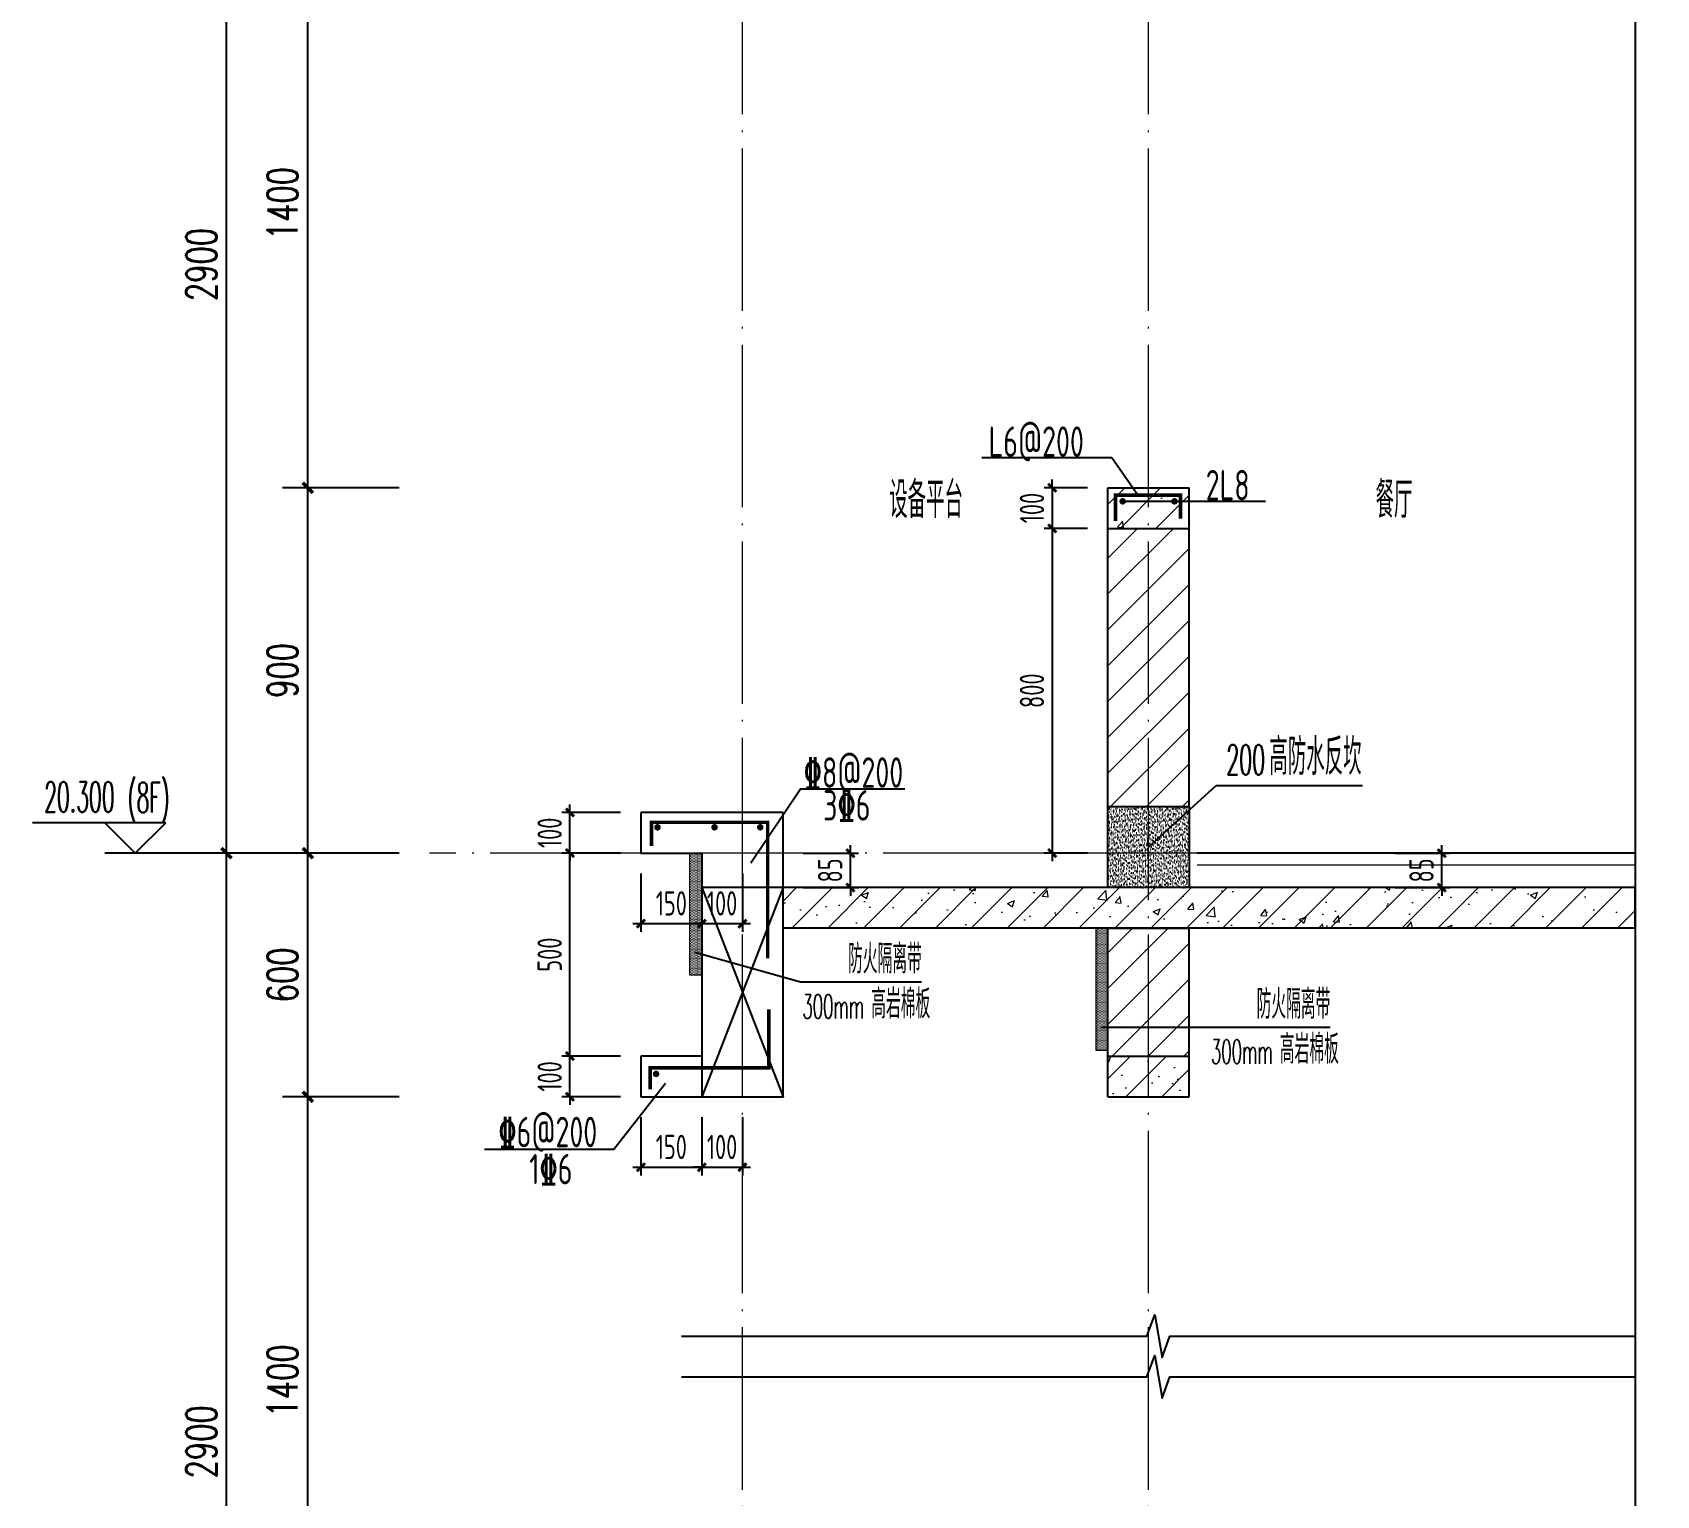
# Model space of a CAD drawing. Extents: x -1712635 to -854203, y -534641 to -21985.
# Drawn here: x -933577 to -929578, y -153873 to -150269 of the extents above; entities that cross this region are included whole.
import ezdxf

# ---------------------------------------------------------------- set-up
doc = ezdxf.new("R2010")
doc.units = 0
doc.header["$LTSCALE"] = 1000
doc.linetypes.add('DOTE', pattern=[2.4200000000000004, 2, -0.2, 0.02, -0.2])
doc.layers.get('0').update_dxf_attribs({"linetype": 'CONTINUOUS'})
doc.layers.get('Defpoints').update_dxf_attribs({"linetype": 'CONTINUOUS'})
for name, color, linetype in [('DIM', 2, 'CONTINUOUS'), ('DIM_ELEV', 3, 'CONTINUOUS'), ('DIM_IDEN', 67, 'CONTINUOUS'), ('DIM_SYMB', 3, 'CONTINUOUS'), ('PUB_DIM', 3, 'CONTINUOUS'), ('PUB_TEXT', 2, 'CONTINUOUS'), ('REIN', 6, 'CONTINUOUS'), ('S-大样-砼线', 7, 'CONTINUOUS'), ('S-引出线', 40, 'CONTINUOUS'), ('TEXT', 2, 'CONTINUOUS'), ('WALL', 2, 'CONTINUOUS'), ('看线', 251, 'CONTINUOUS'), ('立面-看线', 251, 'CONTINUOUS')]:
    doc.layers.add(name, color=color, linetype=linetype)
for name, color, linetype, lineweight in [('DOTE', 19, 'DOTE', 9), ('PUB_HATCH', 8, 'CONTINUOUS', 9), ('内粉刷', 37, 'CONTINUOUS', 9)]:
    doc.layers.add(name, color=color, linetype=linetype, lineweight=lineweight)
doc.styles.add('_TCH_DIM', font='SIMPLEX.shx', dxfattribs={"width": 0.7, "bigfont": 'GBCBIG.shx'})
doc.styles.add('_TCH_DIM_T3', font='SIMPLEX', dxfattribs={"width": 0.7058823529411765, "bigfont": 'GBCBIG'})
doc.styles.add('DIM_FONT_T3', font='SIMPLEX', dxfattribs={"width": 0.7058823529411765, "bigfont": 'GBCBIG'})
doc.styles.add('TSSD_DIMENSION', font='Tssdeng.shx', dxfattribs={"width": 0.7, "bigfont": 'tssdchn.shx'})
doc.styles.add('TSSD_REIN', font='tssdeng.shx', dxfattribs={"width": 0.7, "height": 300, "bigfont": 'tssdchn.shx'})
doc.styles.add('w', font='tssdeng.shx', dxfattribs={"width": 0.8, "bigfont": 'tssdchn.shx'})
doc.dimstyles.new('_TCH_ARCH&&25', dxfattribs={"dimtxt": 74.375, "dimasz": 25, "dimexe": 62.5, "dimexo": 75, "dimgap": 25, "dimtad": 1, "dimdec": 0, "dimzin": 0, "dimdsep": 46, "dimtxsty": '_TCH_DIM_T3', "dimblk": 'ARCHTICK', "dimcen": 0.09, "dimclrt": 7, "dimazin": 0, "dimtfac": 1, "dimtdec": 0, "dimtix": 1, "dimtmove": 2, "dimatfit": 3, "dimldrblk": 'ARCHTICK', "dimfxl": 0, "dimtolj": 1, "dimtzin": 0, "dimarcsym": 0})
doc.dimstyles.new('TSSD_20_20', dxfattribs={"dimtxt": 60, "dimasz": 20, "dimexe": 20, "dimexo": 50, "dimgap": 20, "dimtad": 1, "dimdec": 0, "dimzin": 0, "dimdsep": 46, "dimtxsty": 'TSSD_DIMENSION', "dimblk": 'ARCHTICK', "dimblk1": 'ARCHTICK', "dimblk2": 'ARCHTICK', "dimcen": 0, "dimdle": 20, "dimclrt": 7, "dimadec": 0, "dimazin": 0, "dimtfac": 1, "dimtdec": 0, "dimtix": 1, "dimtmove": 2, "dimatfit": 3, "dimfxl": 0, "dimtolj": 1, "dimtzin": 0, "dimarcsym": 0})
pattern_1 = [(45, (0, 0), (-44.19417382415921, 44.19417382415922), []), (49.99999999999999, (0, 0), (179.3150456501884, -15.68803374564878), [18.75, -206.25]), (355, (0, 0), (-34.68783340325, 188.048033425003), [15, -165]), (100.4514, (14.94292, -1.307335), (144.6273454285054, 172.3598855152384), [15.9350475, -175.285528]), (46.18420000000002, (0, 50), (266.8102621564111, -41.37975358225452), [28.125, -309.3749999999999]), (96.6356, (22.23418625, 46.55167325), (233.6656763871758, 243.5294677251104), [23.902572, -262.92825]), (351.1842, (0, 50), (233.6654862834068, 243.5296502313311), [22.5, -247.5]), (21, (25, 37.5), (149.2267630296154, -100.6547226663347), [18.75, -206.25]), (326.0000000000001, (25, 37.5), (60.82883298039543, 181.2875112617133), [15, -165]), (71.4514, (37.43555825, 29.1120985), (210.0556571453725, 80.6326241774881), [15.9350475, -175.285528]), (37.50000000000001, (0, 0), (3.039963829322667, 83.22346345782788), [0, -163, 0, -167.5, 0, -165.625]), (7.499999999999999, (0, 0), (65.76738436053715, 98.60292797059006), [0, -95.5, 0, -159.25, 0, -63.125]), (327.5, (-55.75, 0), (133.4556090431022, -5.638717933594939), [0, -62.5, 0, -195, 0, -258.75]), (317.5, (-80.75, 0), (145.7965423355966, 25.02624558307943), [0, -81.25, 0, -129.5, 0, -183.75])]
pattern_2 = [(45, (0, 44.8778375), (-44.19419150182874, 44.19419150182875), [])]

# ---------------------------------------------------------------- blocks, each defined once
blk = doc.blocks.new('_ArchTick')
at = {"color": 0, "const_width": 0.35}
blk.add_lwpolyline([(-0.5, -0.5), (0.5, 0.5)], dxfattribs=at)
blk = doc.blocks.new('*D2768')
at = {"layer": 'Defpoints', "color": 0}
for p in [(984614.7914387529, -160825.8069835546), (984789.4022052021, -160825.8069835546), (984789.4022052021, -160925.8069835702)]:
    blk.add_point(p, dxfattribs=at)
at = {"layer": 'DIM', "color": 0, "lineweight": -2}
for p, q in [((984614.7914387529, -160825.8069835546), (984614.7914387529, -160805.8069835546)), ((984739.4022052021, -160825.8069835546), (984594.7914387529, -160825.8069835546)), ((984614.7914387529, -160925.8069835702), (984614.7914387529, -160825.8069835546)), ((984739.4022052021, -160925.8069835702), (984594.7914387529, -160925.8069835702)), ((984614.7914387529, -160925.8069835702), (984614.7914387529, -160945.8069835702))]:
    blk.add_line(p, q, dxfattribs=at)
at = {"layer": 'DIM', "color": 0, "lineweight": -2, "xscale": 20, "yscale": 20, "zscale": 20}
for p, rotation in [((984614.7914387529, -160825.8069835546), 270), ((984614.7914387529, -160925.8069835702), 90)]:
    blk.add_blockref('_ArchTick', p, dxfattribs=dict(at, rotation=rotation))
at = {"layer": 'DIM', "color": 7, "insert": (984564.7914387529, -160875.8069835622), "char_height": 60, "attachment_point": 5, "rotation": 90, "style": 'TSSD_DIMENSION'}
blk.add_mtext('\\A1;100', dxfattribs=at)
blk = doc.blocks.new('*D2769')
at = {"layer": 'Defpoints', "color": 0}
for p in [(984614.7914387529, -160925.8069835702), (984789.4022052021, -160925.8069835702), (984789.4022052021, -161425.8069835702)]:
    blk.add_point(p, dxfattribs=at)
at = {"layer": 'DIM', "color": 0, "lineweight": -2}
for p, q in [((984739.4022052021, -160925.8069835702), (984594.7914387529, -160925.8069835702)), ((984614.7914387529, -161445.8069835702), (984614.7914387529, -160905.8069835702)), ((984739.4022052021, -161425.8069835702), (984594.7914387529, -161425.8069835702))]:
    blk.add_line(p, q, dxfattribs=at)
at = {"layer": 'DIM', "color": 0, "lineweight": -2, "xscale": 20, "yscale": 20, "zscale": 20}
for p, rotation in [((984614.7914387529, -160925.8069835702), 90), ((984614.7914387529, -161425.8069835702), 270)]:
    blk.add_blockref('_ArchTick', p, dxfattribs=dict(at, rotation=rotation))
at = {"layer": 'DIM', "color": 7, "insert": (984564.7914387529, -161175.80698357), "char_height": 60, "attachment_point": 5, "rotation": 90, "style": 'TSSD_DIMENSION'}
blk.add_mtext('\\A1;500', dxfattribs=at)
blk = doc.blocks.new('*D2770')
at = {"layer": 'Defpoints', "color": 0}
for p in [(984614.7914387529, -161425.8069835702), (984789.4022052021, -161425.8069835702), (984789.4022052021, -161525.8069835702)]:
    blk.add_point(p, dxfattribs=at)
at = {"layer": 'DIM', "color": 0, "lineweight": -2}
for p, q in [((984614.7914387529, -161425.8069835702), (984614.7914387529, -161405.8069835702)), ((984739.4022052021, -161425.8069835702), (984594.7914387529, -161425.8069835702)), ((984614.7914387529, -161525.8069835702), (984614.7914387529, -161425.8069835702)), ((984739.4022052021, -161525.8069835702), (984594.7914387529, -161525.8069835702)), ((984614.7914387529, -161525.8069835702), (984614.7914387529, -161545.8069835702))]:
    blk.add_line(p, q, dxfattribs=at)
at = {"layer": 'DIM', "color": 0, "lineweight": -2, "xscale": 20, "yscale": 20, "zscale": 20}
for p, rotation in [((984614.7914387529, -161425.8069835702), 270), ((984614.7914387529, -161525.8069835702), 90)]:
    blk.add_blockref('_ArchTick', p, dxfattribs=dict(at, rotation=rotation))
at = {"layer": 'DIM', "color": 7, "insert": (984564.7914387529, -161475.80698357), "char_height": 60, "attachment_point": 5, "rotation": 90, "style": 'TSSD_DIMENSION'}
blk.add_mtext('\\A1;100', dxfattribs=at)
blk = doc.blocks.new('*D2771')
at = {"layer": 'Defpoints', "color": 0}
for p in [(984789.402205202, -161525.8069835665), (984939.4022052005, -161525.8069835693), (984939.4022052005, -161699.5176735225)]:
    blk.add_point(p, dxfattribs=at)
at = {"layer": 'DIM', "color": 0, "lineweight": -2}
for p, q in [((984789.402205202, -161575.8069835665), (984789.402205202, -161719.5176735225)), ((984939.4022052005, -161575.8069835693), (984939.4022052005, -161719.5176735225)), ((984769.402205202, -161699.5176735225), (984959.4022052005, -161699.5176735225))]:
    blk.add_line(p, q, dxfattribs=at)
at = {"layer": 'DIM', "color": 0, "lineweight": -2, "xscale": 20, "yscale": 20, "zscale": 20, "rotation": 180}
blk.add_blockref('_ArchTick', (984789.402205202, -161699.5176735225), dxfattribs=at)
at = {"layer": 'DIM', "color": 0, "lineweight": -2, "xscale": 20, "yscale": 20, "zscale": 20}
blk.add_blockref('_ArchTick', (984939.4022052005, -161699.5176735225), dxfattribs=at)
at = {"layer": 'DIM', "color": 7, "insert": (984864.4022052013, -161649.5176735225), "char_height": 60, "attachment_point": 5, "style": 'TSSD_DIMENSION'}
blk.add_mtext('\\A1;150', dxfattribs=at)
blk = doc.blocks.new('*D2772')
at = {"layer": 'Defpoints', "color": 0}
for p in [(984939.4022052006, -161525.8069835693), (985039.4021985233, -161525.8069835713), (985039.4021985233, -161699.5176735249)]:
    blk.add_point(p, dxfattribs=at)
at = {"layer": 'DIM', "color": 0, "lineweight": -2}
for p, q in [((984939.4022052006, -161575.8069835693), (984939.4022052006, -161719.5176735249)), ((985039.4021985233, -161575.8069835713), (985039.4021985233, -161719.5176735249)), ((984939.4022052006, -161699.5176735249), (984919.4022052006, -161699.5176735249)), ((984939.4022052006, -161699.5176735249), (985039.4021985233, -161699.5176735249)), ((985039.4021985233, -161699.5176735249), (985059.4021985233, -161699.5176735249))]:
    blk.add_line(p, q, dxfattribs=at)
at = {"layer": 'DIM', "color": 0, "lineweight": -2, "xscale": 20, "yscale": 20, "zscale": 20}
blk.add_blockref('_ArchTick', (984939.4022052006, -161699.5176735249), dxfattribs=at)
at = {"layer": 'DIM', "color": 0, "lineweight": -2, "xscale": 20, "yscale": 20, "zscale": 20, "rotation": 180}
blk.add_blockref('_ArchTick', (985039.4021985233, -161699.5176735249), dxfattribs=at)
at = {"layer": 'DIM', "color": 7, "insert": (984989.402201862, -161649.5176735249), "char_height": 60, "attachment_point": 5, "style": 'TSSD_DIMENSION'}
blk.add_mtext('\\A1;100', dxfattribs=at)
blk = doc.blocks.new('*D2773')
at = {"layer": 'Defpoints', "color": 0}
for p in [(986595.7056203393, -160925.8068462198), (986761.6655062034, -160925.8068462198), (986595.7056203393, -161010.8068195065)]:
    blk.add_point(p, dxfattribs=at)
at = {"layer": 'DIM', "color": 0, "lineweight": -2}
for p, q in [((986645.7056203393, -160925.8068462198), (986781.6655062034, -160925.8068462198)), ((986761.6655062034, -160925.8068462198), (986761.6655062034, -160905.8068462198)), ((986761.6655062034, -161010.8068195065), (986761.6655062034, -160925.8068462198)), ((986645.7056203393, -161010.8068195065), (986781.6655062034, -161010.8068195065)), ((986761.6655062034, -161010.8068195065), (986761.6655062034, -161030.8068195065))]:
    blk.add_line(p, q, dxfattribs=at)
at = {"layer": 'DIM', "color": 0, "lineweight": -2, "xscale": 20, "yscale": 20, "zscale": 20}
for p, rotation in [((986761.6655062034, -160925.8068462198), 270), ((986761.6655062034, -161010.8068195065), 90)]:
    blk.add_blockref('_ArchTick', p, dxfattribs=dict(at, rotation=rotation))
at = {"layer": 'DIM', "color": 7, "insert": (986711.6655062034, -160968.306832863), "char_height": 60, "attachment_point": 5, "rotation": 90, "style": 'TSSD_DIMENSION'}
blk.add_mtext('\\A1;85', dxfattribs=at)
blk = doc.blocks.new('*D2774')
at = {"layer": 'Defpoints', "color": 0}
for p in [(984789.4022052019, -160925.806983563), (984939.4022052004, -160925.8069835659), (984939.4022052004, -161099.517673519)]:
    blk.add_point(p, dxfattribs=at)
at = {"layer": 'DIM', "color": 0, "lineweight": -2}
for p, q in [((984789.4022052019, -160975.806983563), (984789.4022052019, -161119.517673519)), ((984939.4022052004, -160975.8069835659), (984939.4022052004, -161119.517673519)), ((984769.4022052019, -161099.517673519), (984959.4022052004, -161099.517673519))]:
    blk.add_line(p, q, dxfattribs=at)
at = {"layer": 'DIM', "color": 0, "lineweight": -2, "xscale": 20, "yscale": 20, "zscale": 20, "rotation": 180}
blk.add_blockref('_ArchTick', (984789.4022052019, -161099.517673519), dxfattribs=at)
at = {"layer": 'DIM', "color": 0, "lineweight": -2, "xscale": 20, "yscale": 20, "zscale": 20}
blk.add_blockref('_ArchTick', (984939.4022052004, -161099.517673519), dxfattribs=at)
at = {"layer": 'DIM', "color": 7, "insert": (984864.4022052011, -161049.517673519), "char_height": 60, "attachment_point": 5, "style": 'TSSD_DIMENSION'}
blk.add_mtext('\\A1;150', dxfattribs=at)
blk = doc.blocks.new('*D2775')
at = {"layer": 'Defpoints', "color": 0}
for p in [(984939.4022052005, -160925.8069835659), (985039.4021985232, -160925.8069835678), (985039.4021985232, -161099.5176735214)]:
    blk.add_point(p, dxfattribs=at)
at = {"layer": 'DIM', "color": 0, "lineweight": -2}
for p, q in [((984939.4022052005, -160975.8069835659), (984939.4022052005, -161119.5176735214)), ((985039.4021985232, -160975.8069835678), (985039.4021985232, -161119.5176735214)), ((984939.4022052005, -161099.5176735214), (984919.4022052005, -161099.5176735214)), ((984939.4022052005, -161099.5176735214), (985039.4021985232, -161099.5176735214)), ((985039.4021985232, -161099.5176735214), (985059.4021985232, -161099.5176735214))]:
    blk.add_line(p, q, dxfattribs=at)
at = {"layer": 'DIM', "color": 0, "lineweight": -2, "xscale": 20, "yscale": 20, "zscale": 20}
blk.add_blockref('_ArchTick', (984939.4022052005, -161099.5176735214), dxfattribs=at)
at = {"layer": 'DIM', "color": 0, "lineweight": -2, "xscale": 20, "yscale": 20, "zscale": 20, "rotation": 180}
blk.add_blockref('_ArchTick', (985039.4021985232, -161099.5176735214), dxfattribs=at)
at = {"layer": 'DIM', "color": 7, "insert": (984989.4022018618, -161049.5176735214), "char_height": 60, "attachment_point": 5, "style": 'TSSD_DIMENSION'}
blk.add_mtext('\\A1;100', dxfattribs=at)
blk = doc.blocks.new('*D2776')
at = {"layer": 'Defpoints', "color": 0}
for p in [(985139.4022032211, -160925.8068434061), (985305.3620883126, -160925.8068434061), (985139.4022032211, -161010.8068432415)]:
    blk.add_point(p, dxfattribs=at)
at = {"layer": 'DIM', "color": 0, "lineweight": -2}
for p, q in [((985189.4022032211, -160925.8068434061), (985325.3620883126, -160925.8068434061)), ((985305.3620883126, -160925.8068434061), (985305.3620883126, -160905.8068434061)), ((985305.3620883126, -161010.8068432415), (985305.3620883126, -160925.8068434061)), ((985189.4022032211, -161010.8068432415), (985325.3620883126, -161010.8068432415)), ((985305.3620883126, -161010.8068432415), (985305.3620883126, -161030.8068432415))]:
    blk.add_line(p, q, dxfattribs=at)
at = {"layer": 'DIM', "color": 0, "lineweight": -2, "xscale": 20, "yscale": 20, "zscale": 20}
for p, rotation in [((985305.3620883126, -160925.8068434061), 270), ((985305.3620883126, -161010.8068432415), 90)]:
    blk.add_blockref('_ArchTick', p, dxfattribs=dict(at, rotation=rotation))
at = {"layer": 'DIM', "color": 7, "insert": (985255.3620883126, -160968.3068433236), "char_height": 60, "attachment_point": 5, "rotation": 90, "style": 'TSSD_DIMENSION'}
blk.add_mtext('\\A1;85', dxfattribs=at)
blk = doc.blocks.new('*D2777')
at = {"layer": 'Defpoints', "color": 0}
for p in [(985939.4021983396, -160025.8068460455), (985802.4850313056, -160125.8068460455), (985939.4021983396, -160125.8068460455)]:
    blk.add_point(p, dxfattribs=at)
at = {"layer": 'DIM', "color": 0, "lineweight": -2}
for p, q in [((985802.4850313056, -160025.8068460455), (985802.4850313056, -160005.8068460455)), ((985889.4021983396, -160025.8068460455), (985782.4850313056, -160025.8068460455)), ((985802.4850313056, -160025.8068460455), (985802.4850313056, -160125.8068460455)), ((985889.4021983396, -160125.8068460455), (985782.4850313056, -160125.8068460455)), ((985802.4850313056, -160125.8068460455), (985802.4850313056, -160145.8068460455))]:
    blk.add_line(p, q, dxfattribs=at)
at = {"layer": 'DIM', "color": 0, "lineweight": -2, "xscale": 20, "yscale": 20, "zscale": 20}
for p, rotation in [((985802.4850313056, -160025.8068460455), 270), ((985802.4850313056, -160125.8068460455), 90)]:
    blk.add_blockref('_ArchTick', p, dxfattribs=dict(at, rotation=rotation))
at = {"layer": 'DIM', "color": 7, "insert": (985752.4850313056, -160075.8068460453), "char_height": 60, "attachment_point": 5, "rotation": 90, "style": 'TSSD_DIMENSION'}
blk.add_mtext('\\A1;100', dxfattribs=at)
blk = doc.blocks.new('*D2778')
at = {"layer": 'Defpoints', "color": 0}
for p in [(985939.4021983396, -160125.8068460455), (985802.4850313056, -160925.8067840914), (985939.4021983395, -160925.8067840914)]:
    blk.add_point(p, dxfattribs=at)
at = {"layer": 'DIM', "color": 0, "lineweight": -2}
for p, q in [((985889.4021983396, -160125.8068460455), (985782.4850313056, -160125.8068460455)), ((985802.4850313056, -160105.8068460455), (985802.4850313056, -160945.8067840914)), ((985889.4021983395, -160925.8067840914), (985782.4850313056, -160925.8067840914))]:
    blk.add_line(p, q, dxfattribs=at)
at = {"layer": 'DIM', "color": 0, "lineweight": -2, "xscale": 20, "yscale": 20, "zscale": 20}
for p, rotation in [((985802.4850313056, -160125.8068460455), 90), ((985802.4850313056, -160925.8067840914), 270)]:
    blk.add_blockref('_ArchTick', p, dxfattribs=dict(at, rotation=rotation))
at = {"layer": 'DIM', "color": 7, "insert": (985752.4850313056, -160525.8068150683), "char_height": 60, "attachment_point": 5, "rotation": 90, "style": 'TSSD_DIMENSION'}
blk.add_mtext('\\A1;800', dxfattribs=at)
blk = doc.blocks.new('VDVDXAXFSFFX')
at = {"layer": 'PUB_HATCH'}
h = blk.add_hatch(dxfattribs=at)
h.set_pattern_fill('DOTS', color=251, scale=2, style=0)
h.set_pattern_definition([(0, (924712.4965232481, -148185.5928938247), (1.5875, 3.175), [0, -3.175])])
h.paths.add_polyline_path([(924682.496528509, -148185.5928938247), (924712.4965288265, -148185.5928938247), (924712.4965296196, -147935.5928918117), (924712.4965296126, -147885.5928918776), (924712.4965232481, -147885.5928918157), (924712.4965232481, -147885.5928938247), (924682.496528509, -147885.5928938247)])
at = {"layer": 'DIM_IDEN', "color": 5}
for p, q in [((924695.4944669578, -148129.2886519908), (924955.5658560492, -148202.8897275763)), ((924955.5658560492, -148202.8897275763), (925253.409062462, -148202.8897275763))]:
    blk.add_line(p, q, dxfattribs=at)
at = {"layer": 'PUB_HATCH', "color": 5}
blk.add_lwpolyline([(924712.4965232481, -147885.5928938247), (924682.496528509, -147885.5928938247), (924682.496528509, -148185.5928938247), (924712.4965232481, -148185.5928938247)], close=True, dxfattribs=at)
at = {"layer": 'PUB_TEXT', "style": 'DIM_FONT_T3', "width": 0.7058823529411765}
blk.add_text('防火隔离带', height=71.48936170212767, dxfattribs=at).set_placement((925072.609312775, -148181.8897275763))
at = {"layer": 'PUB_TEXT', "color": 5, "style": 'DIM_FONT_T3'}
for s, height, width, p in [('300mm', 59.5, 0.4982698961937717, (924960.3522060211, -148292.9097275763)), ('高岩棉板', 71.48936170212767, 0.7058823529411765, (925129.763970727, -148292.9097275763))]:
    blk.add_text(s, height=height, dxfattribs=dict(at, width=width)).set_placement(p)
blk = doc.blocks.new('A$C1F6240CC')
at = {"layer": 'PUB_HATCH'}
h = blk.add_hatch(dxfattribs=at)
h.set_pattern_fill('DOTS', color=251, scale=2, style=0)
h.set_pattern_definition([(0, (-1.955777406692505e-08, -299.9999999983702), (1.5875, 3.175), [0, -3.175])])
h.paths.add_polyline_path([(-29.99999475874938, -299.999999998312), (5.558831617236137e-06, -299.9999999983702), (6.351852789521217e-06, -49.99999798531644), (6.344867870211601e-06, 1.948734279721975e-06), (-1.955777406692505e-08, 2.010667230933905e-06), (-1.955777406692505e-08, 1.688022166490555e-09), (-29.99999475874938, 1.688022166490555e-09)])
at = {"layer": 'DIM_IDEN', "color": 5}
for p, q in [((-17.00205630995333, -243.6957581644529), (275.1374033376342, -243.6957581644529)), ((275.1374033376342, -243.6957581644529), (546.9959839678602, -243.6957581644529))]:
    blk.add_line(p, q, dxfattribs=at)
at = {"layer": 'PUB_HATCH', "color": 5}
blk.add_lwpolyline([(-1.955777406692505e-08, 1.629814505577087e-09), (-29.99999475874938, 1.629814505577087e-09), (-29.99999475874938, -299.9999999983702), (-1.955777406692505e-08, -299.9999999983702)], close=True, dxfattribs=at)
at = {"layer": 'PUB_TEXT', "style": 'DIM_FONT_T3', "width": 0.7058823529411765}
blk.add_text('防火隔离带', height=71.48936170212767, dxfattribs=at).set_placement((366.1962342807512, -222.6957581644529))
at = {"layer": 'PUB_TEXT', "color": 5, "style": 'DIM_FONT_T3'}
for s, height, width, p in [('300mm', 59.5, 0.4982698961937717, (253.9391275269252, -333.7157581644528)), ('高岩棉板', 71.48936170212767, 0.7058823529411765, (423.3508922328077, -333.7157581644528))]:
    blk.add_text(s, height=height, dxfattribs=dict(at, width=width)).set_placement(p)
blk = doc.blocks.new('*D3738')
at = {"layer": 'Defpoints', "color": 0}
for p in [(-932899.027339062, -152890.5150328063), (-932599.0273390412, -152890.5150328063), (-932599.0273390412, -154290.5148952724)]:
    blk.add_point(p, dxfattribs=at)
at = {"layer": 'PUB_DIM', "color": 0, "lineweight": -2}
for p, q in [((-932674.0273390412, -152890.5150328063), (-932961.527339062, -152890.5150328063)), ((-932899.027339062, -154290.5148952724), (-932899.027339062, -152890.5150328063)), ((-932674.0273390412, -154290.5148952724), (-932961.527339062, -154290.5148952724))]:
    blk.add_line(p, q, dxfattribs=at)
at = {"layer": 'PUB_DIM', "color": 0, "lineweight": -2, "xscale": 25, "yscale": 25, "zscale": 25}
for p, rotation in [((-932899.027339062, -152890.5150328063), 90), ((-932899.027339062, -154290.5148952724), 270)]:
    blk.add_blockref('_ArchTick', p, dxfattribs=dict(at, rotation=rotation))
at = {"layer": 'PUB_DIM', "color": 7, "insert": (-932961.214839062, -153590.5149640395), "char_height": 74.375, "attachment_point": 5, "rotation": 90, "style": '_TCH_DIM_T3'}
blk.add_mtext('\\A1;1400', dxfattribs=at)
blk = doc.blocks.new('*D3739')
at = {"layer": 'Defpoints', "color": 0}
for p in [(-932899.027339062, -152290.5150327928), (-932599.0273390412, -152290.5150327928), (-932599.0273390412, -152890.5150328063)]:
    blk.add_point(p, dxfattribs=at)
at = {"layer": 'PUB_DIM', "color": 0, "lineweight": -2}
for p, q in [((-932674.0273390412, -152290.5150327928), (-932961.527339062, -152290.5150327928)), ((-932899.027339062, -152890.5150328063), (-932899.027339062, -152290.5150327928)), ((-932674.0273390412, -152890.5150328063), (-932961.527339062, -152890.5150328063))]:
    blk.add_line(p, q, dxfattribs=at)
at = {"layer": 'PUB_DIM', "color": 0, "lineweight": -2, "xscale": 25, "yscale": 25, "zscale": 25}
for p, rotation in [((-932899.027339062, -152290.5150327928), 90), ((-932899.027339062, -152890.5150328063), 270)]:
    blk.add_blockref('_ArchTick', p, dxfattribs=dict(at, rotation=rotation))
at = {"layer": 'PUB_DIM', "color": 7, "insert": (-932961.214839062, -152590.5150327997), "char_height": 74.375, "attachment_point": 5, "rotation": 90, "style": '_TCH_DIM_T3'}
blk.add_mtext('\\A1;600', dxfattribs=at)
blk = doc.blocks.new('*D3740')
at = {"layer": 'Defpoints', "color": 0}
for p in [(-932899.027339062, -151390.514895272), (-932599.0273390412, -151390.514895272), (-932599.0273390412, -152290.5150327928)]:
    blk.add_point(p, dxfattribs=at)
at = {"layer": 'PUB_DIM', "color": 0, "lineweight": -2}
for p, q in [((-932674.0273390412, -151390.514895272), (-932961.527339062, -151390.514895272)), ((-932899.027339062, -152290.5150327928), (-932899.027339062, -151390.514895272)), ((-932674.0273390412, -152290.5150327928), (-932961.527339062, -152290.5150327928))]:
    blk.add_line(p, q, dxfattribs=at)
at = {"layer": 'PUB_DIM', "color": 0, "lineweight": -2, "xscale": 25, "yscale": 25, "zscale": 25}
for p, rotation in [((-932899.027339062, -151390.514895272), 90), ((-932899.027339062, -152290.5150327928), 270)]:
    blk.add_blockref('_ArchTick', p, dxfattribs=dict(at, rotation=rotation))
at = {"layer": 'PUB_DIM', "color": 7, "insert": (-932961.214839062, -151840.5149640326), "char_height": 74.375, "attachment_point": 5, "rotation": 90, "style": '_TCH_DIM_T3'}
blk.add_mtext('\\A1;900', dxfattribs=at)
blk = doc.blocks.new('*D3741')
at = {"layer": 'Defpoints', "color": 0}
for p in [(-932899.027339062, -149990.5231670079), (-932599.0273390412, -149990.5231670079), (-932599.0273390412, -151390.514895272)]:
    blk.add_point(p, dxfattribs=at)
at = {"layer": 'PUB_DIM', "color": 0, "lineweight": -2}
for p, q in [((-932674.0273390412, -149990.5231670079), (-932961.527339062, -149990.5231670079)), ((-932899.027339062, -151390.514895272), (-932899.027339062, -149990.5231670079)), ((-932674.0273390412, -151390.514895272), (-932961.527339062, -151390.514895272))]:
    blk.add_line(p, q, dxfattribs=at)
at = {"layer": 'PUB_DIM', "color": 0, "lineweight": -2, "xscale": 25, "yscale": 25, "zscale": 25}
for p, rotation in [((-932899.027339062, -149990.5231670079), 90), ((-932899.027339062, -151390.514895272), 270)]:
    blk.add_blockref('_ArchTick', p, dxfattribs=dict(at, rotation=rotation))
at = {"layer": 'PUB_DIM', "color": 7, "insert": (-932961.214839062, -150690.5190311401), "char_height": 74.375, "attachment_point": 5, "rotation": 90, "style": '_TCH_DIM_T3'}
blk.add_mtext('\\A1;1400', dxfattribs=at)
blk = doc.blocks.new('*D3749')
at = {"layer": 'Defpoints', "color": 0}
for p in [(-933099.0273390668, -152290.5150327929), (-932599.0273390417, -152290.5150327929), (-932599.0273390417, -155190.5150327932)]:
    blk.add_point(p, dxfattribs=at)
at = {"layer": 'PUB_DIM', "color": 0, "lineweight": -2}
for p, q in [((-932674.0273390417, -152290.5150327929), (-933161.5273390668, -152290.5150327929)), ((-933099.0273390668, -155190.5150327932), (-933099.0273390668, -152290.5150327929)), ((-932674.0273390417, -155190.5150327932), (-933161.5273390668, -155190.5150327932))]:
    blk.add_line(p, q, dxfattribs=at)
at = {"layer": 'PUB_DIM', "color": 0, "lineweight": -2, "xscale": 25, "yscale": 25, "zscale": 25}
for p, rotation in [((-933099.0273390668, -152290.5150327929), 90), ((-933099.0273390668, -155190.5150327932), 270)]:
    blk.add_blockref('_ArchTick', p, dxfattribs=dict(at, rotation=rotation))
at = {"layer": 'PUB_DIM', "color": 7, "insert": (-933161.2148390668, -153740.5150327932), "char_height": 74.375, "attachment_point": 5, "rotation": 90, "style": '_TCH_DIM_T3'}
blk.add_mtext('\\A1;2900', dxfattribs=at)
blk = doc.blocks.new('*D3750')
at = {"layer": 'Defpoints', "color": 0}
for p in [(-933099.0273390668, -149390.5150327929), (-932599.0273390417, -149390.5150327929), (-932599.0273390417, -152290.5150327929)]:
    blk.add_point(p, dxfattribs=at)
at = {"layer": 'PUB_DIM', "color": 0, "lineweight": -2}
for p, q in [((-932674.0273390417, -149390.5150327929), (-933161.5273390668, -149390.5150327929)), ((-933099.0273390668, -152290.5150327929), (-933099.0273390668, -149390.5150327929)), ((-932674.0273390417, -152290.5150327929), (-933161.5273390668, -152290.5150327929))]:
    blk.add_line(p, q, dxfattribs=at)
at = {"layer": 'PUB_DIM', "color": 0, "lineweight": -2, "xscale": 25, "yscale": 25, "zscale": 25}
for p, rotation in [((-933099.0273390668, -149390.5150327929), 90), ((-933099.0273390668, -152290.5150327929), 270)]:
    blk.add_blockref('_ArchTick', p, dxfattribs=dict(at, rotation=rotation))
at = {"layer": 'PUB_DIM', "color": 7, "insert": (-933161.2148390668, -150840.5150327931), "char_height": 74.375, "attachment_point": 5, "rotation": 90, "style": '_TCH_DIM_T3'}
blk.add_mtext('\\A1;2900', dxfattribs=at)
blk = doc.blocks.new('20210809.02283206')
at = {"layer": 'REIN', "const_width": 9}
blk.add_lwpolyline([(87484.17413905729, 66580.93723980524), (87484.17413905729, 66644.7473179046), (87644.05902665015, 66644.7473179046), (87644.05902665015, 66586.78243779903)], dxfattribs=at)
at = {"layer": 'REIN', "const_width": 8}
for points in [[(87497.66146427253, 66629.68552062381, 1), (87505.66146427253, 66629.68552062381, 1)], [(87625.09821334062, 66629.68552062381, 1), (87633.09821334062, 66629.68552062381, 1)]]:
    blk.add_lwpolyline(points, format="xyb", close=True, dxfattribs=at)
at = {"layer": 'S-引出线'}
for p, q in [((87474.5888281595, 66737.00278282212), (87154.50981688779, 66737.00278282212)), ((87538.80876634456, 66644.7473179046), (87474.5888281595, 66737.00278282212)), ((87501.66146427253, 66629.68552062381), (87853.2882327484, 66629.68552062381))]:
    blk.add_line(p, q, dxfattribs=at)
at = {"layer": 'TEXT', "style": 'w', "width": 0.7}
for s, p in [('L6@200', (87171.47256206069, 66739.17247021152)), ('2L8', (87706.15828353167, 66632.06966891466))]:
    blk.add_text(s, height=75, rotation=1.867629851175362e-07, dxfattribs=at).set_placement(p)
blk = doc.blocks.new('A$C124E38C7')
at = {"layer": 'REIN'}
for points in [[(411.3491916419007, 827.6198026949423, 9, 9, 0), (411.3491916419007, 885.7864124497282, 9, 9, 0), (697.136046927888, 885.7864124497282, 9, 9, 0), (697.136046927888, 551.0904451996903, 9, 9, 0)], [(407.7055343370885, 227.9407258796855, 9, 9, 0), (407.7055343370885, 280.9011473031132, 9, 9, 0), (700.087186511606, 280.9011473031132, 9, 9, 0), (700.087186511606, 425.2876792717143, 9, 9, 0)]]:
    blk.add_lwpolyline(points, format="xyseb", dxfattribs=at)
at = {"layer": 'REIN', "const_width": 8}
for points in [[(421.8327268124558, 873.5427987211733, 1), (429.8327268124558, 873.5427987211733, 1)], [(562.2868298138492, 873.5427987211733, 1), (570.2868298138492, 873.5427987211733, 1)], [(674.8765359376557, 873.5427987211733, 1), (682.8765359376557, 873.5427987211733, 1)], [(418.3428307138383, 266.0767502083327, 1), (426.3428307138383, 266.0767502083327, 1)]]:
    blk.add_lwpolyline(points, format="xyb", close=True, dxfattribs=at)
at = {"layer": 'S-大样-砼线'}
for p, q in [((534.9131775260903, 724.9081133130239), (734.9131767665967, 209.8477938786382)), ((734.9161242698319, 724.9081133109867), (534.9161258917302, 209.8477938691503))]:
    blk.add_line(p, q, dxfattribs=at)
blk.add_lwpolyline([(734.9131833887659, 724.9081133072614), (534.9131775260903, 724.9081133072614), (534.913177951239, 209.8477938728756), (734.9131838129833, 209.8477938728756)], close=True, dxfattribs=at)
at = {"layer": 'S-引出线'}
for points in [[(655.4759675925598, 786.1005740879918), (777.7402859008871, 968.3219862158294), (1034.716379232705, 968.3219862158294)], [(445.2635719589889, 242.7101313573658), (318.597527531907, 79.6172117459937), (0.007638059556484222, 79.6172117459937)]]:
    blk.add_lwpolyline(points, dxfattribs=at)
at = {"layer": 'TEXT', "style": 'TSSD_REIN', "width": 0.7}
for s, p in [('%%1328@200', (785.8780742259696, 970.9405861510313)), ('3%%1326', (833.783343960531, 890.0683411068167)), ('%%1326@200', (33.9313798728399, 85.49755562626524)), ('1%%1326', (110.1330228815787, -5.766491179412697))]:
    blk.add_text(s, height=75, rotation=1.867629851175362e-07, dxfattribs=at).set_placement(p)
blk = doc.blocks.new('20210902.15311021')
at = {"layer": 'DOTE', "color": 1, "linetype": 'DOTE', "ltscale": 0.2}
for p, q in [((83459.33858475974, -133245.8924751), (83459.33858475974, -113645.8901863634)), ((84459.33858475974, -133245.8924751), (84459.3385847595, -113645.8901863913)), ((85657.86350398627, -120545.8901854938), (82689.14442767994, -120545.8901854938))]:
    blk.add_line(p, q, dxfattribs=at)
blk = doc.blocks.new('GFGDGDRGRDDSA')
at = {"layer": 'PUB_HATCH'}
h = blk.add_hatch(dxfattribs=at)
h.set_pattern_fill('钢筋混凝土', color=256, scale=25, style=0)
h.set_pattern_definition(pattern_1)
h.paths.add_polyline_path([(986139.4021983396, -160125.8068460455), (986139.4021983396, -160025.8068460455), (985939.4021983396, -160025.8068460455), (985939.4021983396, -160125.8068460455)])
h = blk.add_hatch(dxfattribs=at)
h.set_pattern_fill('普通砖', color=256, scale=25, style=0)
h.set_pattern_definition(pattern_2)
h.paths.add_polyline_path([(986139.402191635, -160810.8068460441), (986139.402191635, -160125.8068460455), (985939.402191635, -160125.8068460455), (985939.402191635, -160810.8068460441)])
h = blk.add_hatch(dxfattribs=at)
h.set_pattern_fill('钢筋混凝土', color=256, scale=25, style=0)
h.set_pattern_definition(pattern_1)
h.paths.add_polyline_path([(985139.4022032103, -161010.8068432375), (985139.4022020592, -161110.8068432375), (987237.9271136697, -161110.8067843068), (987237.9271108615, -161010.8067843068)])
h = blk.add_hatch(dxfattribs=at)
h.set_pattern_fill('普通砖', color=256, scale=25, style=0)
h.set_pattern_definition(pattern_2)
h.paths.add_polyline_path([(985939.4021929589, -161425.8068413624), (986139.4021929589, -161425.8068481217), (986139.4022036047, -161110.8068494237), (985939.4022036047, -161110.8068426645)])
h = blk.add_hatch(dxfattribs=at)
h.set_pattern_fill('钢筋混凝土', color=256, scale=25, style=0)
h.set_pattern_definition(pattern_1)
h.paths.add_polyline_path([(986139.402191635, -161525.8068473898), (986139.4021929589, -161425.806844742), (985939.4021929589, -161425.8068420942), (985939.402191635, -161525.8068447421)])
at = {"layer": '立面-看线'}
h = blk.add_hatch(dxfattribs=at)
h.set_pattern_fill('碎沙', color=256, scale=4)
h.set_pattern_definition([(37.50000000000001, (184886.1625477655, -546372.7593057634), (-0.32000625919681, 9.788264746586847), [0, -7.7216, 0, -8.636000000000001, 0, -8.255]), (7.499999999999999, (184886.1625477655, -546372.7593057634), (8.990465662760052, 14.33650201136708), [0, -4.1656, 0, -6.9596, 0, -2.667]), (327.5, (184879.9141477655, -546372.7593057634), (15.81984740482916, 0.028743693570914), [0, -2.54, 0, -9.144, 0, -11.938]), (317.5, (184879.9141477655, -546372.7593057634), (15.27112904944595, 4.458586465144325), [0, -1.27, 0, -5.9944, 0, -6.858])])
h.paths.add_polyline_path([(985939.4021983917, -161010.8068461297), (986139.4021984532, -161010.806846466), (986139.4021984839, -160810.8068463006), (985939.4021984225, -160810.8068457877)])
at = {"layer": 'DIM_IDEN'}
for p, q in [((986039.4024568666, -160910.8067426501), (986206.2133720736, -160759.2892482542)), ((986206.2133720736, -160759.2892482542), (986566.3898836786, -160759.2892482542))]:
    blk.add_line(p, q, dxfattribs=at)
at = {"layer": 'WALL'}
for p, q in [((985939.4021983396, -160125.8068460455), (985939.4021983396, -160025.8068460455)), ((985939.4021983396, -160025.8068460455), (986139.4021983396, -160025.8068460455)), ((986139.4021983396, -160125.8068460455), (986139.4021983396, -160025.8068460455)), ((985939.402191635, -160810.8068460441), (985939.402191635, -160125.8068460455)), ((985939.4021983396, -160125.8068460455), (986139.4021983396, -160125.8068460455)), ((986139.402191635, -160810.8068460441), (986139.402191635, -160125.8068460455)), ((985139.40220534, -160825.8069835668), (984789.402205202, -160825.8069835668)), ((984789.402205202, -160825.8069835668), (984789.402205202, -160925.8069835666)), ((985139.4022031835, -161010.8068432311), (985139.40220534, -160825.8069835668)), ((985939.402191635, -160810.8068460441), (986139.402191635, -160810.8068460441)), ((984789.402205202, -160925.8069835666), (984939.402205202, -160925.8069835668)), ((984939.402205202, -160925.8069835668), (984939.402205202, -161425.8069835665)), ((987237.9271108615, -161010.8067843068), (985139.4022031835, -161010.8068432306)), ((987237.9271136697, -161110.8067843068), (987237.9271108615, -161010.8067843068)), ((987237.9271136697, -161110.8067843068), (985139.4022020323, -161110.8068432309)), ((985139.4021972817, -161525.806983566), (985139.4022020323, -161110.8068432375)), ((985939.4021929589, -161425.8068413624), (985939.4022036047, -161110.8068426645)), ((985939.4022036047, -161110.8068426645), (986139.4022036047, -161110.8068494237)), ((986139.4021929589, -161425.8068481217), (986139.4022036047, -161110.8068494237)), ((984939.402205202, -161425.8069835665), (984789.402205202, -161425.8069835665)), ((984789.402205202, -161425.8069835665), (984789.402205202, -161525.8069835665)), ((985939.402191635, -161525.8068447421), (985939.4021929589, -161425.8068420942)), ((985939.4021929589, -161425.8068420942), (986139.4021929589, -161425.806844742)), ((986139.402191635, -161525.8068473898), (986139.4021929589, -161425.806844742)), ((984789.402205202, -161525.8069835665), (985139.4021972817, -161525.806983566)), ((985939.402191635, -161525.8068447421), (986139.402191635, -161525.8068473898))]:
    blk.add_line(p, q, dxfattribs=at)
blk.add_lwpolyline([(985939.4021983852, -160810.8068460441), (986139.4021985212, -160810.8068460441), (986139.4021985212, -161010.8068460441), (985939.4021983852, -161010.8068460441)], close=True, dxfattribs=at)
at = {"layer": '内粉刷'}
blk.add_lwpolyline([(987237.9271176801, -160955.8067840914), (986159.4021983297, -160955.8067840914)], dxfattribs=at)
at = {"layer": '看线', "color": 32}
blk.add_lwpolyline([(987237.9271176801, -160925.8067840914), (986159.4021982561, -160925.8067840914)], dxfattribs=at)
at = {"layer": 'PUB_TEXT', "style": 'DIM_FONT_T3'}
for s, height, width, p in [('设备平台', 89.36170212765958, 0.7058823529411765, (985400.9098892824, -160100.1838679273)), ('餐厅', 89.36170212765958, 0.7058823529411765, (986598.6202935202, -160100.1838679273)), ('高防水反坎', 89.36170212765958, 0.7058823529411765, (986337.104839874, -160733.0392482542)), ('200', 74.375, 0.4982698961937717, (986231.2224869328, -160733.0392482542))]:
    blk.add_text(s, height=height, dxfattribs=dict(at, width=width)).set_placement(p)
at = {"layer": 'DIM'}
for base, p1, p2, picture, middle in [((985802.4850313056, -160125.8068460455), (985939.4021983396, -160025.8068460455), (985939.4021983396, -160125.8068460455), '*D2777', (985752.4850313056, -160075.8068460453)), ((985802.4850313056, -160925.8067840914), (985939.4021983396, -160125.8068460455), (985939.4021983395, -160925.8067840914), '*D2778', (985752.4850313056, -160525.8068150683))]:
    dim = blk.add_linear_dim(base=base, p1=p1, p2=p2, angle=90, dimstyle='TSSD_20_20', dxfattribs=at)
    dim.commit()
    dim.dimension.update_dxf_attribs({"geometry": picture, "text_midpoint": middle})
for p1, p2, distance, picture, middle in [((984789.4022052021, -160925.8069835702), (984789.4022052021, -160825.8069835546), 174.6107664492447, '*D2768', (984564.7914387529, -160875.8069835622)), ((984789.4022052021, -161425.8069835702), (984789.4022052021, -160925.8069835702), 174.6107664492447, '*D2769', (984564.7914387529, -161175.80698357)), ((984789.4022052019, -160925.806983563), (984939.4022052004, -160925.8069835659), -173.7106899530918, '*D2774', (984864.4022052011, -161049.517673519)), ((984939.4022052005, -160925.8069835659), (985039.4021985232, -160925.8069835678), -173.71068995358655, '*D2775', (984989.4022018618, -161049.5176735214)), ((985139.4022032211, -161010.8068432415), (985139.4022032211, -160925.8068434061), -165.95988509152085, '*D2776', (985255.3620883126, -160968.3068433236)), ((986595.7056203393, -161010.8068195065), (986595.7056203393, -160925.8068462198), -165.95988586416934, '*D2773', (986711.6655062034, -160968.306832863)), ((984789.4022052021, -161525.8069835702), (984789.4022052021, -161425.8069835702), 174.6107664492447, '*D2770', (984564.7914387529, -161475.80698357)), ((984789.402205202, -161525.8069835665), (984939.4022052005, -161525.8069835693), -173.7106899532082, '*D2771', (984864.4022052013, -161649.5176735225)), ((984939.4022052006, -161525.8069835693), (985039.4021985233, -161525.8069835713), -173.71068995361566, '*D2772', (984989.402201862, -161649.5176735249))]:
    dim = blk.add_aligned_dim(p1=p1, p2=p2, distance=distance, dimstyle='TSSD_20_20', dxfattribs=at)
    dim.commit()
    dim.dimension.update_dxf_attribs({"geometry": picture, "text_midpoint": middle})

msp = doc.modelspace()

# ---------------------------------------------------------------- linework, layer by layer
at = {"layer": 'DIM_ELEV'}
for p, q in [((-933249.0273390678, -152215.515032793), (-933577.0273390678, -152215.515032793)), ((-933324.0273390678, -152290.515032793), (-933399.0273390678, -152215.515032793)), ((-933324.0273390678, -152290.515032793), (-933249.0273390678, -152215.515032793)), ((-932899.0273390621, -152290.515032793), (-933399.0273390678, -152290.515032793))]:
    msp.add_line(p, q, dxfattribs=at)
at = {"layer": 'DIM_SYMB'}
msp.add_lwpolyline([(-929630.3082627347, -145970.5150297406), (-929630.3082627351, -155602.3911760697), (-929577.8082627351, -155621.4996133687), (-929682.8082627351, -155640.0139463431), (-929630.3082627351, -155658.6411760697), (-929630.3082627356, -165290.517322399)], dxfattribs=at)
at = {"layer": 'DIM_SYMB', "color": 5}
for points in [[(-931978.8331684386, -153480.5687454476), (-930832.6957155868, -153480.5687479646), (-930813.5872781725, -153428.0687480066), (-930795.0729454287, -153533.0687480473), (-930776.4457155868, -153480.5687480882), (-929630.3082627349, -153480.5687506053)], [(-931978.8331684386, -153580.5687454476), (-930832.6957155868, -153580.5687479646), (-930813.5872781725, -153528.0687480066), (-930795.0729454287, -153633.0687480473), (-930776.4457155868, -153580.5687480882), (-929630.3082627349, -153580.5687506053)]]:
    msp.add_lwpolyline(points, dxfattribs=at)

# ---------------------------------------------------------------- block references
for name, p in [('GFGDGDRGRDDSA', (-1916868.235380415, 8635.291751298646)), ('VDVDXAXFSFFX', (-1856641.329698462, -4404.9220616768)), ('A$C1F6240CC', (-930928.833176791, -152475.5152485665))]:
    msp.add_blockref(name, p)
at = {"layer": 'DOTE'}
msp.add_blockref('20210902.15311021', (-1015288.171766721, -31744.62484729895), dxfattribs=at)
at = {"layer": 'REIN'}
msp.add_blockref('20210809.02283206', (-1018394.015976037, -218053.621858838), dxfattribs=at)
at = {"layer": '内粉刷'}
msp.add_blockref('A$C124E38C7', (-932463.746366947, -153100.4154540875), dxfattribs=at)

# ---------------------------------------------------------------- texts
at = {"layer": 'PUB_TEXT', "style": '_TCH_DIM', "width": 0.4941176470588236}
for s, p in [('20.300', (-933548.1273390678, -152189.265032793)), ('(8F)', (-933342.7273390677, -152190.490032793))]:
    msp.add_text(s, height=74.375, dxfattribs=at).set_placement(p)

# ---------------------------------------------------------------- dimensions: what is measured, and where the dimension line sits
at = {"layer": 'PUB_DIM'}
for p1, p2, distance, picture, middle in [((-932599.0273390417, -152290.5150327929), (-932599.0273390417, -149390.5150327929), 500.0000000251457, '*D3750', (-933161.2148390668, -150840.5150327931)), ((-932599.0273390412, -151390.514895272), (-932599.0273390412, -149990.5231670079), 300.0000000207219, '*D3741', (-932961.214839062, -150690.5190311401)), ((-932599.0273390412, -152290.5150327928), (-932599.0273390412, -151390.514895272), 300.0000000207219, '*D3740', (-932961.214839062, -151840.5149640326)), ((-932599.0273390417, -155190.5150327932), (-932599.0273390417, -152290.5150327929), 500.0000000251457, '*D3749', (-933161.2148390668, -153740.5150327932)), ((-932599.0273390412, -152890.5150328063), (-932599.0273390412, -152290.5150327928), 300.0000000207219, '*D3739', (-932961.214839062, -152590.5150327997)), ((-932599.0273390412, -154290.5148952724), (-932599.0273390412, -152890.5150328063), 300.0000000207219, '*D3738', (-932961.214839062, -153590.5149640395))]:
    dim = msp.add_aligned_dim(p1=p1, p2=p2, distance=distance, dimstyle='_TCH_ARCH&&25', dxfattribs=at)
    dim.commit()
    dim.dimension.update_dxf_attribs({"geometry": picture, "text_midpoint": middle})

doc.saveas('drawing.dxf')
